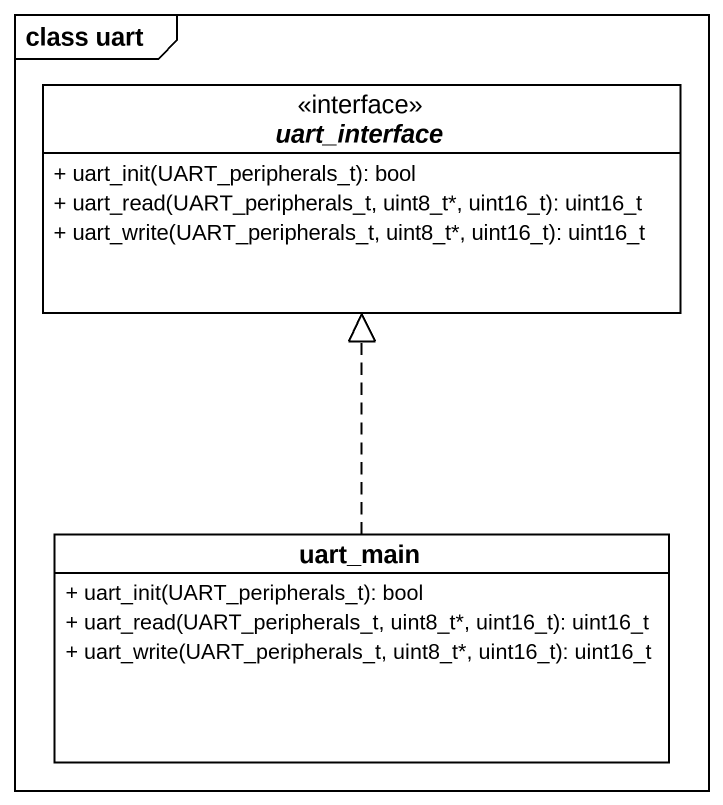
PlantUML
@startuml
mainframe class uart
hide circle
hide empty members
skinparam classAttributeIconSize 0
interface uart_interface {
  + uart_init(UART_peripherals_t): bool
  + uart_read(UART_peripherals_t, uint8_t*, uint16_t): uint16_t
  + uart_write(UART_peripherals_t, uint8_t*, uint16_t): uint16_t
}
class uart_main {
  + uart_init(UART_peripherals_t): bool
  + uart_read(UART_peripherals_t, uint8_t*, uint16_t): uint16_t
  + uart_write(UART_peripherals_t, uint8_t*, uint16_t): uint16_t
}
uart_main .up.|> uart_interface
@enduml
